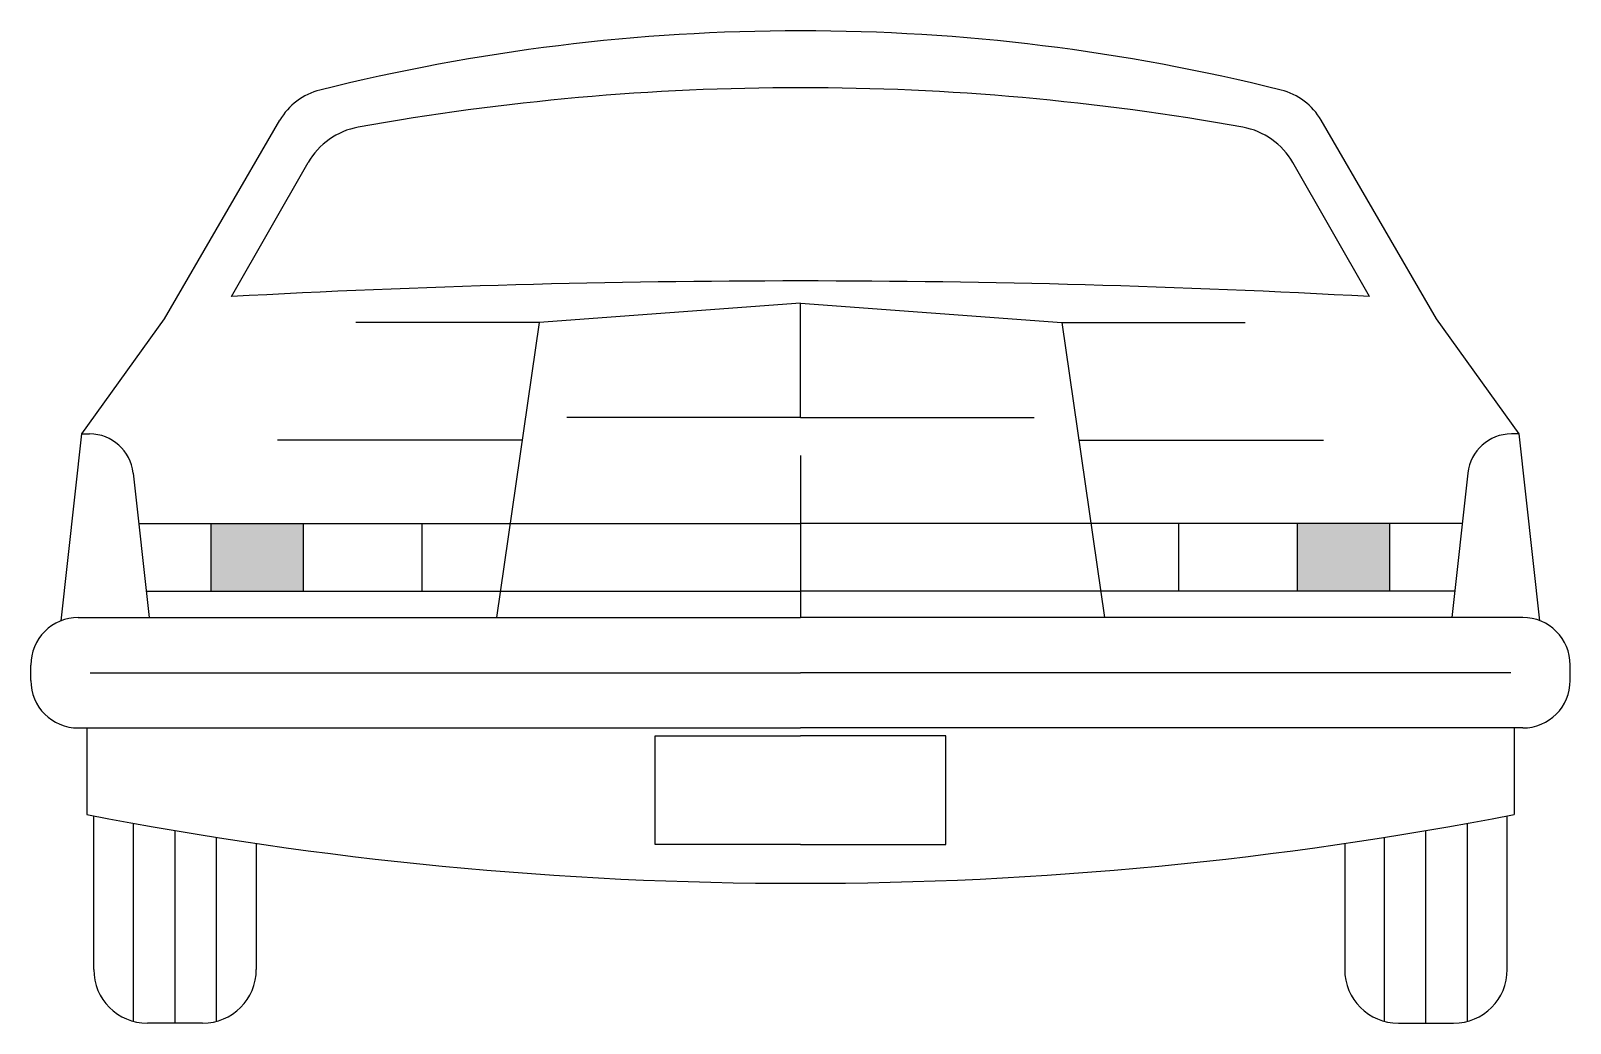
# Model space of a CAD drawing. Extents: x -35 to 35, y 0 to 45.
import ezdxf

# ---------------------------------------------------------------- set-up
doc = ezdxf.new("R2010")
doc.units = 0
doc.layers.add('LAYER01', color=7, linetype='CONTINUOUS')

msp = doc.modelspace()

# ---------------------------------------------------------------- linework, layer by layer
at = {"layer": 'LAYER01', "color": 7, "linetype": 'CONTINUOUS'}
for p, q in [((-28.874, 31.965), (-23.644, 40.972)), ((28.874, 31.965), (23.644, 40.972)), ((-25.845, 32.974), (-22.363, 39.051)), ((25.845, 32.974), (22.363, 39.051)), ((0, 32.68), (-11.868, 31.804)), ((0, 27.49), (0, 32.68)), ((0, 32.68), (11.868, 31.804)), ((-32.636, 26.74), (-28.874, 31.965)), ((-11.868, 31.804), (-20.188, 31.804)), ((-11.868, 31.804), (-13.807, 18.412)), ((11.868, 31.804), (20.188, 31.804)), ((11.868, 31.804), (13.807, 18.412)), ((32.636, 26.74), (28.874, 31.965)), ((0, 27.49), (-10.617, 27.49)), ((0, 27.49), (10.617, 27.49)), ((-33.575, 18.266), (-32.636, 26.74)), ((-32.636, 26.74), (-32.283, 26.74)), ((32.636, 26.74), (32.283, 26.74)), ((33.575, 18.266), (32.636, 26.74)), ((-12.642, 26.457), (-23.753, 26.457)), ((12.642, 26.457), (23.753, 26.457)), ((0, 25.76), (0, 18.412)), ((-30.302, 24.967), (-29.571, 18.412)), ((30.302, 24.967), (29.571, 18.412)), ((-30.047, 22.675), (0, 22.675)), ((-26.756, 19.611), (-26.756, 22.675)), ((-22.565, 19.611), (-22.565, 22.675)), ((-17.185, 19.611), (-17.185, 22.675)), ((30.047, 22.675), (0, 22.675)), ((17.185, 19.611), (17.185, 22.675)), ((22.565, 19.611), (22.565, 22.675)), ((26.756, 19.611), (26.756, 22.675)), ((-29.705, 19.611), (0, 19.611)), ((29.705, 19.611), (0, 19.611)), ((-32.795, 18.412), (0, 18.412)), ((32.795, 18.412), (0, 18.412)), ((-34.952, 15.554), (-34.952, 16.254)), ((34.952, 15.554), (34.952, 16.254)), ((-32.261, 15.904), (0, 15.904)), ((32.261, 15.904), (0, 15.904)), ((-32.795, 13.397), (0, 13.397)), ((-32.407, 13.397), (-32.407, 9.472)), ((32.795, 13.397), (0, 13.397)), ((32.407, 13.397), (32.407, 9.472)), ((-6.595, 13.033), (0, 13.033)), ((-6.595, 8.104), (-6.595, 13.033)), ((6.595, 13.033), (0, 13.033)), ((6.595, 8.104), (6.595, 13.033)), ((-32.094, 2.437), (-32.094, 9.411)), ((32.094, 2.437), (32.094, 9.411)), ((-30.283, 0.082), (-30.283, 9.073)), ((-28.403, 0), (-28.403, 8.742)), ((-26.522, 0.082), (-26.522, 8.434)), ((26.522, 0.082), (26.522, 8.434)), ((28.403, 0), (28.403, 8.742)), ((30.283, 0.082), (30.283, 9.073)), ((-24.712, 8.157), (-24.712, 2.437)), ((0, 8.104), (-6.595, 8.104)), ((0, 8.104), (6.595, 8.104)), ((24.712, 8.157), (24.712, 2.437)), ((-27.149, 0), (-29.657, 0)), ((27.149, 0), (29.657, 0))]:
    msp.add_line(p, q, dxfattribs=at)
for centre, radius, start, end in [((0, -44.812), 89.846, 90, 104.05574), ((0, -44.812), 89.846, 75.94427, 90), ((-21.109, 39.5), 2.932, 104.05574, 149.85797), ((0, -70.997), 113.448, 90, 100.19649), ((0, -70.997), 113.448, 79.80351, 90), ((21.109, 39.5), 2.932, 30.14203, 75.94427), ((-19.499, 37.41), 3.302, 100.19649, 150.18882), ((19.499, 37.41), 3.302, 29.81118, 79.80351), ((0, -438.429), 472.111, 90, 93.13816), ((0, -438.429), 472.111, 86.86184, 90), ((-32.283, 24.746), 1.993, 6.36271, 90), ((32.283, 24.746), 1.993, 90, 173.63729), ((-32.795, 16.254), 2.158, 90, 180.00001), ((32.795, 16.254), 2.158, 0, 90), ((-32.795, 15.554), 2.158, 180.00001, 270), ((32.795, 15.554), 2.158, 270, 0), ((0, 175.935), 169.588, 258.98332, 270), ((0, 175.935), 169.588, 270, 281.01669), ((-29.657, 2.437), 2.437, 180.00001, 270), ((-27.149, 2.437), 2.437, 270, 0), ((27.149, 2.437), 2.437, 180.00001, 270), ((29.657, 2.437), 2.437, 270, 0)]:
    msp.add_arc(centre, radius, start, end, dxfattribs=at)
for points in [[(-22.565, 19.611), (-22.565, 22.675), (-26.756, 19.611), (-26.756, 22.675)], [(22.565, 19.611), (22.565, 22.675), (26.756, 19.611), (26.756, 22.675)]]:
    msp.add_solid(points, dxfattribs=at)

doc.saveas('drawing.dxf')
